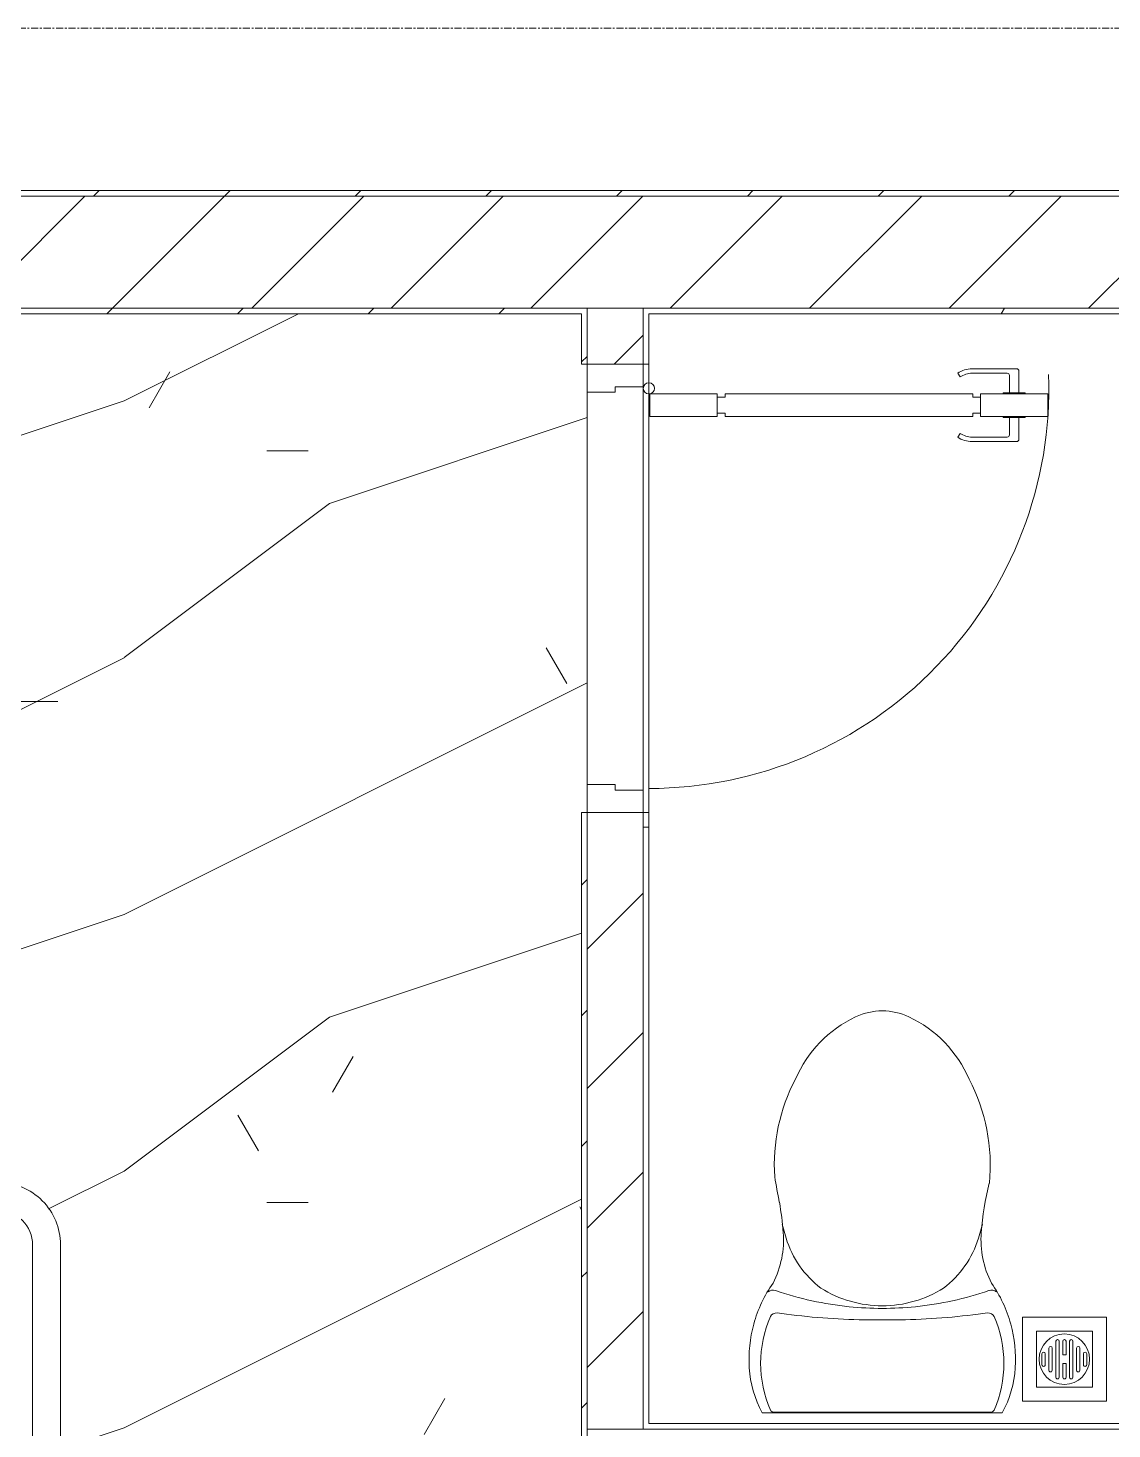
# Model space of a CAD drawing. Header units: millimetres. Extents: x 5357 to 259384, y -16348 to 109893.
# Drawn here: x 63055 to 64989, y 31337 to 33837 of the extents above; entities that cross this region are included whole.
import ezdxf

# ---------------------------------------------------------------- set-up
doc = ezdxf.new("R2010")
doc.units = ezdxf.units.MM
doc.linetypes.add('Grid Line', pattern=[22.225, 12.7, -3.175, 3.175, -3.175])
for name, color, linetype, lineweight in [('0-1', 7, 'Continuous', 5), ('A-DETL-GENF-1', 53, 'Continuous', 9), ('A-DOOR-1', 254, 'Continuous', 9), ('A-DOOR-2', 53, 'Continuous', 9), ('A-FLOR-1', 53, 'Continuous', 9), ('A-FLOR-PATT-1', 10, 'Continuous', 9), ('A-WALL', 113, 'Continuous', 9), ('A-WALL-1', 9, 'Continuous', 18), ('A-WALL-2', 53, 'Continuous', 9), ('A-WALL-3', 113, 'Continuous', 18), ('A-WALL-PATT', 111, 'Continuous', 9), ('A-WALL-PATT-1', 10, 'Continuous', 9), ('A-WALL-PATT-2', 53, 'Continuous', 9), ('I-FURN-1', 254, 'Continuous', 9), ('I-WALL-1', 9, 'Continuous', 18), ('I-WALL-2', 53, 'Continuous', 9), ('I-WALL-3', 2, 'Continuous', 18), ('M-EQPM-1', 254, 'Continuous', 9), ('M-EQPM-2', 53, 'Continuous', 9), ('P-SANR-FIXT-1', 254, 'Continuous', 9), ('P-SANR-FIXT-2', 53, 'Continuous', 9), ('S-GRID-1', 1, 'Grid Line', 9)]:
    doc.layers.add(name, color=color, linetype=linetype, lineweight=lineweight)
pattern_1 = [(45, (0, 0), (-124.4508, 124.4508), [])]
pattern_2 = [(45, (0, 0), (-116.67262, 116.67262), [])]
pattern_3 = [(0, (0, 0), (894.08, 223.52), [73.762, -596.798, 73.762, -596.798, -3576.32]), (0, (0, 0), (894.08, 223.52), [-1341.12, 73.762, -1267.358, 73.762, -596.798, -1564.64]), (0, (0, 0), (894.08, 223.52), [-3352.8, 73.762, -373.278, 73.762, -1043.838]), (120, (335.28, 111.76), (-640.614, 662.536), [73.762, -596.798, 73.762, -4173.118]), (120, (335.28, 111.76), (-640.614, 662.536), [-744.322, -596.798, 73.762, -1267.358, -2235.2]), (120, (335.28, 111.76), (-640.614, 662.536), [-2682.24, 73.762, -596.798, 73.762, -1490.878]), (120, (335.28, 111.76), (-640.614, 662.536), [-3426.562, -373.278, 73.762, -1043.838]), (240, (447.04, 558.8), (-253.466, -886.056), [73.762, -596.798, 73.762, -4173.118]), (240, (447.04, 558.8), (-253.466, -886.056), [-744.322, -596.798, 73.762, -1267.358, -2235.2]), (240, (447.04, 558.8), (-253.466, -886.056), [-2682.24, 73.762, -596.798, 73.762, -1490.878]), (240, (447.04, 558.8), (-253.466, -886.056), [-3426.562, -373.278, 73.762, -1043.838])]

# ---------------------------------------------------------------- blocks, each defined once
blk = doc.blocks.new('DOOR_CW_01 CANH MO-PANEL KINH - DIG_02-800x2200-CỬA NHÔM KÍNH-400864-TKCS_MB CẢNH QUAN CÂY XANH')
at = {"layer": 'A-DETL-GENF-1'}
for p, q in [((-347, 772), (-307, 772)), ((-347, 652), (-347, 772)), ((-307, 772), (-307, 652)), ((-349, 731.8), (-347, 731.8)), ((-349, 692.2), (-349, 731.8)), ((-347, 692.2), (-347, 731.8)), ((-307, 692.2), (-307, 731.8)), ((-305, 731.8), (-307, 731.8)), ((-305, 692.2), (-305, 731.8)), ((-392, 637), (-392, 716.5)), ((-349, 720.5), (-388, 720.5)), ((-349, 703.5), (-380, 703.5)), ((-305, 720.5), (-266, 720.5)), ((-305, 703.5), (-274, 703.5)), ((-262, 637), (-262, 716.5)), ((-384, 699.5), (-384, 637)), ((-347, 692.2), (-349, 692.2)), ((-307, 692.2), (-305, 692.2)), ((-270, 699.5), (-270, 637)), ((-307, 652), (-347, 652)), ((-313, 652), (-341, 652)), ((-341, 652), (-341, 638)), ((-313, 638), (-313, 652)), ((-347, 638), (-341, 638)), ((-347, 638), (-347, 196)), ((-307, 638), (-313, 638)), ((-307, 196), (-307, 638)), ((-383.9, 611.2), (-377.3, 615.8)), ((-270.1, 611.2), (-276.7, 615.8)), ((-347, 196), (-341, 196)), ((-307, 182), (-347, 182)), ((-347, 182), (-347, 62)), ((-341, 196), (-341, 182)), ((-341, 182), (-313, 182)), ((-307, 196), (-313, 196)), ((-313, 182), (-313, 196)), ((-307, 62), (-307, 182)), ((-347, 62), (-307, 62))]:
    blk.add_line(p, q, dxfattribs=at)
blk.add_circle((-357, 60), 10, dxfattribs=at)
for centre, radius, start, end in [((-357, 60), 714, 360, 92), ((-388, 716.5), 4, 90, 180), ((-380, 699.5), 4, 90, 180), ((-274, 699.5), 4, 0, 90), ((-266, 716.5), 4, 0, 90), ((-347, 637), 45, 180, 215), ((-347, 637), 37, 180, 215), ((-307, 637), 37, 325, 0), ((-307, 637), 45, 325, 0)]:
    blk.add_arc(centre, radius, start, end, dxfattribs=at)
at = {"layer": 'A-DOOR-2'}
for p, q in [((-360, 50), (-400, 50)), ((-400, 50), (-400, -50)), ((-360, 0), (-360, 50)), ((-357, 50), (-332, 50)), ((400, 50), (360, 50)), ((360, 50), (360, 0)), ((400, -50), (400, 50)), ((-350, 0), (-360, 0)), ((-350, -50), (-350, 0)), ((360, 0), (350, 0)), ((350, 0), (350, -50)), ((-400, -50), (-350, -50)), ((350, -50), (400, -50))]:
    blk.add_line(p, q, dxfattribs=at)
blk = doc.blocks.new('GIUONG NGU-2TAB-1600x2000 - GIUONG NGU-2TAB-1600x2000-842839-TKCS_MB CẢNH QUAN CÂY XANH')
at = {"layer": 'I-FURN-1'}
for p, q in [((1997.1, -2000), (569.6, -2000)), ((569.6, -2050), (1997.1, -2050)), ((1997.1, -2050), (569.6, -2050))]:
    blk.add_line(p, q, dxfattribs=at)
for radius, end in [(111.1, 360), (61.1, 0), (111.1, 0)]:
    blk.add_arc((1997.1, -1938.9), radius, 270, end, dxfattribs=at)
blk = doc.blocks.new('TOILET - TOILET-348229-TKCS_MB CẢNH QUAN CÂY XANH')
at = {"layer": 'P-SANR-FIXT-2'}
for p, q in [((214.2, -19.1), (-214.2, -19.1)), ((194, -19.9), (-194, -19.9)), ((-171.7, -330.3), (-178.6, -355.5)), ((171.7, -330.3), (178.6, -355.5))]:
    blk.add_line(p, q, dxfattribs=at)
for centre, radius, start, end in [((-46.1, -111.1), 191.6, 151.2809, 176.4513), ((-9.8, -107.2), 207.3, 156.2862, 203.7138), ((-193.7, -26.4), 6.48, 92.3168, 156.2862), ((193.7, -26.4), 6.48, 23.7138, 87.6832), ((9.8, -107.2), 207.3, 336.2862, 23.7138), ((46.1, -111.1), 191.6, 3.5487, 28.7191), ((1.9, -114.1), 239.7, 176.4513, 195.2961), ((-1.9, -114.1), 239.7, 344.7039, 3.5487), ((-4, -115.7), 233.6, 195.2961, 215.2147), ((-189.1, -185.5), 11.7, 205.4105, 277.5788), ((178.9, -2951.3), 2778.4, 97.2351, 97.5788), ((-14.3, -1400.4), 1215.6, 90.3974, 97.407), ((0, -3462.8), 3278, 89.6026, 90.3974), ((14.3, -1400.4), 1215.6, 82.593, 89.6026), ((-178.9, -2951.3), 2778.4, 82.4212, 82.7649), ((189.1, -185.5), 11.7, 262.4212, 334.5895), ((4, -115.7), 233.6, 324.7853, 344.7039), ((0.6, -792.1), 586.9, 95.8322, 108.9927), ((0, -416), 206.1, 90, 122.0732), ((0, -786.7), 581.5, 84.1678, 95.8322), ((0, -416), 206.1, 57.9268, 90), ((-0.6, -792.1), 586.9, 71.0073, 84.1678), ((-195, -224.1), 13.8, 230.6724, 288.9927), ((-0.4, -384), 179.5, 127.4036, 162.5964), ((0.4, -384), 179.5, 17.4036, 52.5964), ((195, -224.1), 13.8, 251.0073, 309.3276), ((-343.5, -327.4), 167.3, 355.4559, 27.38), ((343.5, -327.4), 167.3, 152.62, 184.5441), ((-719.2, -297.5), 544.3, 346.0536, 355.4559), ((719.2, -297.5), 544.3, 184.5441, 190.2879), ((-1948.3, -805.1), 2171.2, 9.681, 10.8949), ((137.1, -461.2), 329.8, 174.3487, 207.6878), ((-137.1, -461.2), 329.8, 332.3122, 3.6835), ((45.1, -528.6), 217.6, 203.2216, 244.7718), ((-45.1, -528.6), 217.6, 295.2282, 336.7784), ((0, -624.4), 111.7, 244.7718, 295.2282)]:
    blk.add_arc(centre, radius, start, end, dxfattribs=at)
blk = doc.blocks.new('THU NUOC - THU NUOC-V57-TKCS_MB CẢNH QUAN CÂY XANH')
at = {"layer": 'M-EQPM-2'}
for p, q in [((-66.3, 70.6), (-66.3, -79.4)), ((83.7, 70.6), (-66.3, 70.6)), ((83.7, -79.4), (83.7, 70.6)), ((58.7, 45.6), (-41.3, 45.6)), ((-41.3, 45.6), (-41.3, -54.4)), ((-1.1, 35.6), (18.5, 35.6)), ((18.5, 29.6), (-1.1, 29.6)), ((58.7, -54.4), (58.7, 45.6)), ((-23.3, 10.8), (40.9, 10.8)), ((40.9, 4.8), (-23.3, 4.8)), ((-11, 23.3), (28.5, 23.3)), ((28.5, 17.3), (-11, 17.3)), ((-23.3, -1.2), (0.7, -1.2)), ((0.7, -7.2), (-23.3, -7.2)), ((-23.3, -13.6), (40.9, -13.6)), ((40.9, -19.6), (-23.3, -19.6)), ((0.7, -1.2), (0.7, -7.2)), ((16.7, -1.2), (40.9, -1.2)), ((16.7, -7.2), (16.7, -1.2)), ((40.9, -7.2), (16.7, -7.2)), ((-11, -26.1), (28.5, -26.1)), ((28.5, -32.1), (-11, -32.1)), ((-1.1, -38.5), (18.5, -38.5)), ((18.5, -44.5), (-1.1, -44.5)), ((-41.3, -54.4), (58.7, -54.4)), ((-66.3, -79.4), (83.7, -79.4))]:
    blk.add_line(p, q, dxfattribs=at)
for centre, radius, start, end in [((8.7, -4.4), 45, 0, 180), ((8.7, -4.4), 45, 0, 180), ((-1.1, 32.6), 3, 90, 270), ((18.5, 32.6), 3, 270, 90), ((-23.3, 7.8), 3, 90, 270), ((-11, 20.3), 3, 90, 270), ((28.5, 20.3), 3, 270, 90), ((40.9, 7.8), 3, 270, 90), ((8.7, -4.4), 45, 180, 360), ((8.7, -4.4), 45, 180, 360), ((-23.3, -4.2), 3, 90, 270), ((-23.3, -16.6), 3, 90, 270), ((40.9, -4.2), 3, 270, 90), ((40.9, -16.6), 3, 270, 90), ((-11, -29.1), 3, 90, 270), ((-1.1, -41.5), 3, 90, 270), ((18.5, -41.5), 3, 270, 90), ((28.5, -29.1), 3, 270, 90)]:
    blk.add_arc(centre, radius, start, end, dxfattribs=at)
blk = doc.blocks.new('NCV_TKTC_TANG 1_rvt-1-TKCS_MB CẢNH QUAN CÂY XANH')
at = {"layer": 'A-FLOR-PATT-1'}
h = blk.add_hatch(dxfattribs=at)
h.set_pattern_fill('FP_5', color=256, style=0, pattern_type=2)
h.set_pattern_definition([(0, (0, 0), (1788.16, 447.04), [73.762, -1267.358, 73.762, -1267.358, -7152.64]), (0, (0, 0), (1788.16, 447.04), [-2682.24, 73.762, -2608.478, 73.762, -1267.358, -3129.28]), (0, (0, 0), (1788.16, 447.04), [-6705.6, 73.762, -820.318, 73.762, -2161.438]), (120, (670.56, 223.5), (-1281.228, 1325.072), [73.762, -1267.358, 73.762, -8419.998]), (120, (670.56, 223.5), (-1281.228, 1325.072), [-1414.882, -1267.358, 73.762, -2608.478, -4470.4]), (120, (670.56, 223.5), (-1281.228, 1325.072), [-5364.48, 73.762, -1267.358, 73.762, -3055.518]), (120, (670.56, 223.5), (-1281.228, 1325.072), [-6779.362, -820.318, 73.762, -2161.438]), (240, (894.1, 1117.6), (-506.932, -1772.112), [73.762, -1267.358, 73.762, -8419.998]), (240, (894.1, 1117.6), (-506.932, -1772.112), [-1414.882, -1267.358, 73.762, -2608.478, -4470.4]), (240, (894.1, 1117.6), (-506.932, -1772.112), [-5364.48, 73.762, -1267.358, 73.762, -3055.518]), (240, (894.1, 1117.6), (-506.932, -1772.112), [-6779.362, -820.318, 73.762, -2161.438])])
h.paths.add_polyline_path([(61062.6, 28936.9), (64042.6, 28936.9), (64042.6, 32436.9), (64052.6, 32436.9), (64052.6, 33236.9), (64042.6, 33236.9), (64042.6, 33326.9), (62637.6, 33326.9), (62637.6, 32776.9), (61187.6, 32776.9), (61186.3, 32226.9), (61512.9, 32226.8), (61512.9, 31776.8), (63001.5, 31776.8), (63030.2, 31773), (63057, 31761.9), (63080, 31744.2), (63097.7, 31721.2), (63108.8, 31694.4), (63112.6, 31665.7), (63112.6, 30238.2), (63108.8, 30209.5), (63097.7, 30182.7), (63080, 30159.7), (63057, 30142), (63030.2, 30130.9), (63001.5, 30127.1), (61512.9, 30127.1), (61512.9, 29677.1), (61062.6, 29677.1), (61062.6, 28946.9)])
h = blk.add_hatch(dxfattribs=at)
h.set_pattern_fill('FP_4', color=256, style=0, pattern_type=2)
h.set_pattern_definition([(216.87, (366.52, 916.3), (2748.89673, 1832.6049), [458.15, -4123.35]), (206.565, (916.3, 641.4), (-916.3012, -916.2996), [1024.455, -1024.455]), (198.435, (916.3, 183.26), (-1832.5985, -916.302), [579.52, -2318.076])])
h.paths.add_polyline_path([(61062.6, 28936.9), (64042.6, 28936.9), (64042.6, 32436.9), (64052.6, 32436.9), (64052.6, 33236.9), (64042.6, 33236.9), (64042.6, 33326.9), (62637.6, 33326.9), (62637.6, 32776.9), (61187.6, 32776.9), (61186.3, 32226.9), (61512.9, 32226.8), (61512.9, 31776.8), (63001.5, 31776.8), (63030.2, 31773), (63057, 31761.9), (63080, 31744.2), (63097.7, 31721.2), (63108.8, 31694.4), (63112.6, 31665.7), (63112.6, 30238.2), (63108.8, 30209.5), (63097.7, 30182.7), (63080, 30159.7), (63057, 30142), (63030.2, 30130.9), (63001.5, 30127.1), (61512.9, 30127.1), (61512.9, 29677.1), (61062.6, 29677.1), (61062.6, 28946.9)])
at = {"layer": 'A-WALL-PATT-1'}
h = blk.add_hatch(dxfattribs=at)
h.set_pattern_fill('FP_2', color=256, style=0, pattern_type=2)
h.set_pattern_definition(pattern_1)
h.paths.add_polyline_path([(64063.2, 31336.9), (64152.6, 31336.9), (64152.6, 32436.9), (64052.6, 32436.9), (64052.6, 31336.9)])
h.paths.add_polyline_path([(64102.6, 33236.9), (64152.6, 33236.9), (64152.6, 33336.9), (64052.6, 33336.9), (64052.6, 33236.9)])
h = blk.add_hatch(dxfattribs=at)
h.set_pattern_fill('FP_11', color=256, style=0, pattern_type=2)
h.set_pattern_definition(pattern_3)
h.paths.add_polyline_path([(64162.6, 31336.9), (64162.6, 32436.9), (64152.6, 32436.9), (64152.6, 31336.9)])
h.paths.add_polyline_path([(64152.6, 33236.9), (64162.6, 33236.9), (64162.6, 33336.9), (64152.6, 33336.9), (64152.6, 33236.9)])
h = blk.add_hatch(dxfattribs=at)
h.set_pattern_fill('FP_11', color=256, style=0, pattern_type=2)
h.set_pattern_definition(pattern_3)
h.paths.add_polyline_path([(65576.2, 33326.9), (65952.6, 33326.9), (65952.6, 33336.9), (64162.6, 33336.9), (64162.6, 33326.9), (65273.6, 33326.9)])
h = blk.add_hatch(dxfattribs=at)
h.set_pattern_fill('FP_11', color=256, style=0, pattern_type=2)
h.set_pattern_definition(pattern_3)
h.paths.add_polyline_path([(65576.2, 31336.9), (65952.6, 31336.9), (65952.6, 31346.9), (64162.6, 31346.9), (64162.6, 31336.9), (65424.9, 31336.9)])
at = {"layer": 'A-WALL-PATT-2'}
h = blk.add_hatch(dxfattribs=at)
h.set_pattern_fill('FP_10', color=256, style=0, pattern_type=2)
h.set_pattern_definition(pattern_2)
h.paths.add_polyline_path([(61177.6, 33326.9), (64042.6, 33326.9), (64042.6, 33336.9), (61177.6, 33336.9)])
h = blk.add_hatch(dxfattribs=at)
h.set_pattern_fill('FP_10', color=256, style=0, pattern_type=2)
h.set_pattern_definition(pattern_2)
h.paths.add_polyline_path([(64042.6, 28936.9), (64052.6, 28936.9), (64052.6, 32436.9), (64042.6, 32436.9), (64042.6, 28946.9)])
h.paths.add_polyline_path([(64042.6, 33236.9), (64052.6, 33236.9), (64052.6, 33336.9), (64042.6, 33336.9), (64042.6, 33244.9)])
at = {"layer": 'A-FLOR-1'}
for p, q in [((64052.6, 32486.9), (64052.6, 33186.9)), ((64052.6, 33186.9), (64052.6, 32486.9)), ((64152.6, 32476.9), (64152.6, 33196.9))]:
    blk.add_line(p, q, dxfattribs=at)
at = {"layer": 'A-WALL-1'}
for p, q in [((64152.6, 33336.9), (64052.6, 33336.9)), ((64052.6, 31336.9), (64152.6, 31336.9))]:
    blk.add_line(p, q, dxfattribs=at)
at = {"layer": 'A-WALL-2'}
for p, q in [((64052.6, 33336.9), (64052.6, 33236.9)), ((64052.6, 33236.9), (64052.6, 33336.9)), ((64152.6, 33236.9), (64152.6, 33336.9)), ((64152.6, 33336.9), (64152.6, 33236.9)), ((64052.6, 32486.9), (64052.6, 33186.9)), ((64052.6, 32436.9), (64052.6, 31336.9)), ((64052.6, 31336.9), (64052.6, 32436.9)), ((64152.6, 31336.9), (64152.6, 32436.9)), ((64152.6, 32436.9), (64152.6, 31336.9))]:
    blk.add_line(p, q, dxfattribs=at)
at = {"layer": 'I-WALL-1'}
for p, q in [((64042.6, 33336.9), (61177.6, 33336.9)), ((61187.6, 33326.9), (64042.6, 33326.9)), ((64052.6, 33336.9), (64042.6, 33336.9)), ((64042.6, 33326.9), (64042.6, 33236.9)), ((64162.6, 33336.9), (64152.6, 33336.9)), ((65952.6, 33336.9), (64162.6, 33336.9)), ((64162.6, 33236.9), (64162.6, 33326.9)), ((64162.6, 33326.9), (65942.6, 33326.9)), ((64042.6, 33236.9), (64052.6, 33236.9)), ((64152.6, 33236.9), (64162.6, 33236.9)), ((64052.6, 32436.9), (64042.6, 32436.9)), ((64042.6, 32436.9), (64042.6, 28946.9)), ((64162.6, 32436.9), (64152.6, 32436.9)), ((64162.6, 31346.9), (64162.6, 32436.9)), ((64052.6, 28936.9), (64052.6, 31336.9)), ((64152.6, 31336.9), (64162.6, 31336.9)), ((65942.6, 31346.9), (64162.6, 31346.9)), ((64162.6, 31336.9), (65852.6, 31336.9))]:
    blk.add_line(p, q, dxfattribs=at)
at = {"layer": 'I-WALL-2'}
blk.add_line((64162.6, 33236.9), (64162.6, 32436.9), dxfattribs=at)
at = {"layer": 'A-DOOR-1', "rotation": 269.9999999999989}
blk.add_blockref('DOOR_CW_01 CANH MO-PANEL KINH - DIG_02-800x2200-CỬA NHÔM KÍNH-400864-TKCS_MB CẢNH QUAN CÂY XANH', (64102.6, 32836.9), dxfattribs=at)
at = {"layer": 'I-FURN-1', "rotation": 90.00000000000065}
blk.add_blockref('GIUONG NGU-2TAB-1600x2000 - GIUONG NGU-2TAB-1600x2000-842839-TKCS_MB CẢNH QUAN CÂY XANH', (61062.6, 29668.6), dxfattribs=at)
at = {"layer": 'M-EQPM-1', "rotation": 270.0000000000001}
blk.add_blockref('THU NUOC - THU NUOC-V57-TKCS_MB CẢNH QUAN CÂY XANH', (64908.6, 31470.2), dxfattribs=at)
at = {"layer": 'P-SANR-FIXT-1', "rotation": 180}
blk.add_blockref('TOILET - TOILET-348229-TKCS_MB CẢNH QUAN CÂY XANH', (64579.2, 31346.9), dxfattribs=at)

msp = doc.modelspace()

# ---------------------------------------------------------------- hatches: boundary and pattern name
at = {"layer": 'A-WALL-PATT'}
h = msp.add_hatch(dxfattribs=at)
h.set_pattern_fill('FP_41', color=256, style=0, pattern_type=2)
h.set_pattern_definition(pattern_2)
h.paths.add_polyline_path([(80552.6, 33536.9), (80552.6, 33546.9), (70567.6, 33546.9), (70567.6, 33536.9), (80404, 33536.9)])
h.paths.add_polyline_path([(59537.6, 33536.9), (59535.4, 33546.9), (56652.6, 33546.9), (56652.6, 33536.9), (58616.2, 33536.9)])
h.paths.add_polyline_path([(60627.6, 33536.9), (67737.6, 33536.9), (67737.6, 33546.9), (60627.6, 33546.9)])
h.paths.add_polyline_path([(69377.6, 33536.9), (69477.6, 33536.9), (69475.4, 33546.9), (68827.6, 33546.9), (68827.6, 33536.9), (68927.6, 33536.9)])
h = msp.add_hatch(dxfattribs=at)
h.set_pattern_fill('FP_1', color=256, style=0, pattern_type=2)
h.set_pattern_definition(pattern_1)
h.paths.add_polyline_path([(61177.6, 33336.9), (65852.9, 33336.9), (65852.9, 33536.9), (61177.6, 33536.9)])
h.paths.add_polyline_path([(68927.6, 33336.9), (68927.6, 33536.9), (68827.6, 33536.9), (68827.6, 33336.9)])
h.paths.add_polyline_path([(66484, 33336.9), (67737.6, 33336.9), (67737.6, 33536.9), (66052.9, 33536.9), (66052.9, 33336.9)])

# ---------------------------------------------------------------- linework, layer by layer
at = {"layer": 'A-WALL'}
msp.add_line((65852.9, 33536.9), (61177.6, 33536.9), dxfattribs=at)
at = {"layer": 'A-WALL-3'}
msp.add_line((61177.6, 33336.9), (65852.9, 33336.9), dxfattribs=at)
at = {"layer": 'I-WALL-3'}
msp.add_line((67737.6, 33546.9), (60627.6, 33546.9), dxfattribs=at)
at = {"layer": 'S-GRID-1'}
for p, q in [((127525.3, 33836.9), (32145.8, 33836.9)), ((130319.3, 33536.9), (29351.8, 33536.9))]:
    msp.add_line(p, q, dxfattribs=at)

# ---------------------------------------------------------------- block references
at = {"layer": '0-1'}
msp.add_blockref('NCV_TKTC_TANG 1_rvt-1-TKCS_MB CẢNH QUAN CÂY XANH', (0, 0), dxfattribs=at)

doc.saveas('drawing.dxf')
